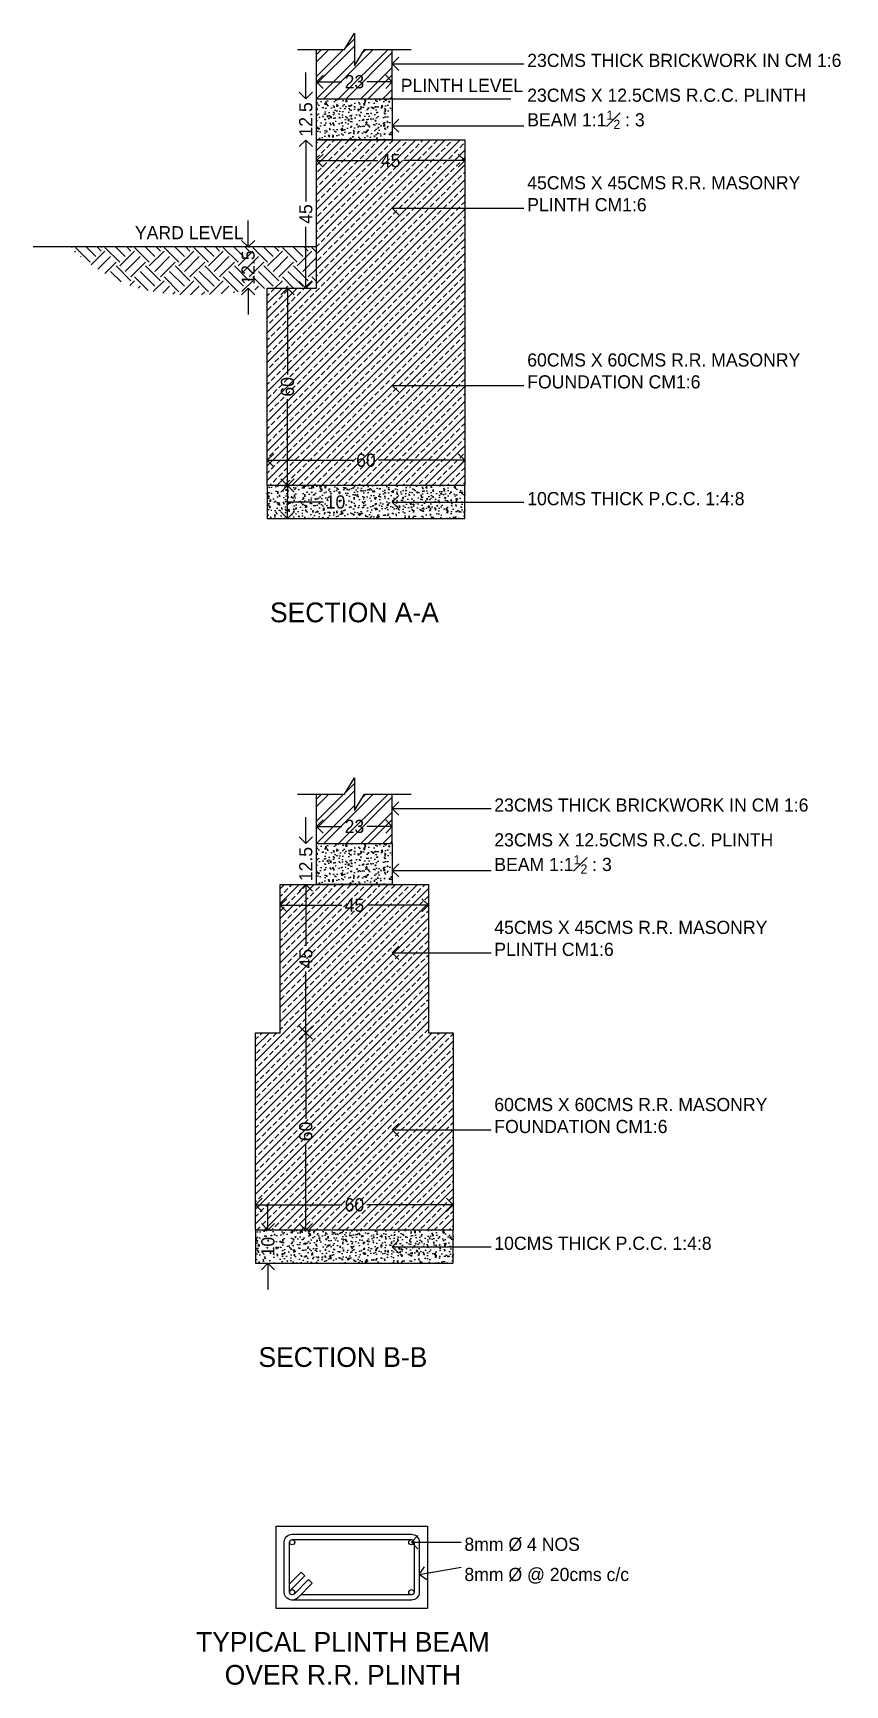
# Model space of a CAD drawing. Header units: metres. Extents: x -16 to 65907, y -5261 to 15511.
# Drawn here: x 33206 to 33453, y 14201 to 14703 of the extents above; entities that cross this region are included whole.
import ezdxf

# ---------------------------------------------------------------- set-up
doc = ezdxf.new("R2010")
doc.units = ezdxf.units.M
doc.header["$PDMODE"] = 67
doc.header["$PDSIZE"] = -5
doc.layers.get('0').update_dxf_attribs({"color": 6})
for name, color, linetype in [('BC-DIMENSION', 8, 'Continuous'), ('BC-HATCH', 8, 'Continuous'), ('BC-WHITECOLOR', 7, 'Continuous')]:
    doc.layers.add(name, color=color, linetype=linetype)
doc.styles.add('BC-1IN10-2', font='FreeSans.ttf', dxfattribs={"height": 4})
doc.dimstyles.new('BC-1IN10-2', dxfattribs={"dimtxt": 4, "dimasz": 4, "dimexe": 0.18, "dimexo": 0.0625, "dimgap": 1, "dimtad": 0, "dimtoh": 1, "dimzin": 12, "dimdsep": 46, "dimtxsty": 'BC-1IN10-2', "dimblk": 'OPEN90', "dimcen": 0.09, "dimse1": 1, "dimse2": 1, "dimclrd": 256, "dimclre": 256, "dimclrt": 7, "dimadec": 0, "dimazin": 0, "dimtfac": 1, "dimtdec": 1, "dimtofl": 0, "dimtmove": 1, "dimatfit": 3, "dimldrblk": 'OPEN90', "dimfxl": 1, "dimtolj": 1, "dimtzin": 0, "dimlwd": -1, "dimarcsym": 0})
pattern_1 = [(50, (0, 0), (3.64369338, -0.3187817), [0.381, -4.191]), (355, (0, 0), (-0.70485652, 3.82113286), [0.3048, -3.3528]), (100.451, (0.3036, -0.0266), (2.93885003, 3.50233376), [0.3238, -3.5618]), (46.1842, (0, 1.016), (5.4215808, -0.84084656), [0.5715, -6.2865]), (96.6356, (0.452, 0.946), (4.7480847, 4.9485111), [0.4857, -5.3427]), (351.184, (0, 1.016), (4.7480921, 4.9485024), [0.4572, -5.0292]), (21, (0.508, 0.762), (3.0322976, -2.04531037), [0.381, -4.191]), (326, (0.508, 0.762), (1.23604057, 3.68375932), [0.3048, -3.3528]), (71.4514, (0.7607, 0.5916), (4.2683298, 1.63845715), [0.3238, -3.5618]), (37.5, (0, 0), (0.061772065, 1.691100777), [0, -3.31216, 0, -3.4036, 0, -3.3655]), (7.5, (0, 0), (1.33639325, 2.0036115), [0, -1.94056, 0, -3.23596, 0, -1.2827]), (-32.5, (-1.1328, 0), (2.711811903, -0.11457488), [0, -1.27, 0, -3.9624, 0, -5.2578]), (-42.5, (-1.6408, 0), (2.96258363, 0.50852982), [0, -1.651, 0, -2.63144, 0, -3.7338])]

# ---------------------------------------------------------------- blocks, each defined once
blk = doc.blocks.new('_OPEN90')
at = {"color": 0, "linetype": 'ByBlock'}
for p, q in [((0, 0), (-1, 0)), ((-0.5, 0.5), (0, 0)), ((0, 0), (-0.5, -0.5))]:
    blk.add_line(p, q, dxfattribs=at)
blk = doc.blocks.new('*D1050')
at = {"layer": 'BC-DIMENSION', "linetype": 'Continuous'}
for p, q in [((33296.33, 14664.2), (33310.98, 14664.2)), ((33333.33, 14664.2), (33318.69, 14664.2))]:
    blk.add_line(p, q, dxfattribs=at)
at = {"layer": 'Defpoints', "color": 0}
for p in [(33292.33, 14670.46), (33337.33, 14670.46), (33337.33, 14664.2)]:
    blk.add_point(p, dxfattribs=at)
at = {"layer": 'BC-DIMENSION', "xscale": 4, "yscale": 4, "zscale": 4, "rotation": 180}
blk.add_blockref('_OPEN90', (33292.33, 14664.2), dxfattribs=at)
at = {"layer": 'BC-DIMENSION', "xscale": 4, "yscale": 4, "zscale": 4}
blk.add_blockref('_OPEN90', (33337.33, 14664.2), dxfattribs=at)
at = {"layer": 'BC-DIMENSION', "color": 7, "insert": (33314.83, 14664.2), "char_height": 4, "attachment_point": 5, "style": 'BC-1IN10-2'}
blk.add_mtext('\\A1;45', dxfattribs=at)
blk = doc.blocks.new('*D1051')
at = {"layer": 'BC-DIMENSION', "linetype": 'Continuous'}
for p, q in [((33289.08, 14666.46), (33289.08, 14651.82)), ((33289.08, 14629.46), (33289.08, 14644.11))]:
    blk.add_line(p, q, dxfattribs=at)
at = {"layer": 'Defpoints', "color": 0}
for p in [(33292.33, 14670.46), (33289.08, 14625.46), (33292.33, 14625.46)]:
    blk.add_point(p, dxfattribs=at)
at = {"layer": 'BC-DIMENSION', "xscale": 4, "yscale": 4, "zscale": 4}
for p, rotation in [((33289.08, 14670.46), 90), ((33289.08, 14625.46), 270)]:
    blk.add_blockref('_OPEN90', p, dxfattribs=dict(at, rotation=rotation))
at = {"layer": 'BC-DIMENSION', "color": 7, "insert": (33289.08, 14647.96), "char_height": 4, "attachment_point": 5, "rotation": 90, "style": 'BC-1IN10-2'}
blk.add_mtext('\\A1;45', dxfattribs=at)
blk = doc.blocks.new('*D1052')
at = {"layer": 'BC-DIMENSION', "linetype": 'Continuous'}
for p, q in [((33283.52, 14621.46), (33283.52, 14599.26)), ((33283.52, 14569.46), (33283.52, 14591.67))]:
    blk.add_line(p, q, dxfattribs=at)
at = {"layer": 'Defpoints', "color": 0}
for p in [(33277.33, 14625.46), (33277.33, 14565.46), (33283.52, 14565.46)]:
    blk.add_point(p, dxfattribs=at)
at = {"layer": 'BC-DIMENSION', "xscale": 4, "yscale": 4, "zscale": 4}
for p, rotation in [((33283.52, 14625.46), 90), ((33283.52, 14565.46), 270)]:
    blk.add_blockref('_OPEN90', p, dxfattribs=dict(at, rotation=rotation))
at = {"layer": 'BC-DIMENSION', "color": 7, "insert": (33283.52, 14595.46), "char_height": 4, "attachment_point": 5, "rotation": 90, "style": 'BC-1IN10-2'}
blk.add_mtext('\\A1;60', dxfattribs=at)
blk = doc.blocks.new('*D1053')
at = {"layer": 'BC-DIMENSION', "linetype": 'Continuous'}
for p, q in [((33281.33, 14573.15), (33303.53, 14573.15)), ((33333.33, 14573.15), (33311.13, 14573.15))]:
    blk.add_line(p, q, dxfattribs=at)
at = {"layer": 'Defpoints', "color": 0}
for p in [(33337.33, 14573.15), (33277.33, 14565.46), (33337.33, 14565.46)]:
    blk.add_point(p, dxfattribs=at)
at = {"layer": 'BC-DIMENSION', "xscale": 4, "yscale": 4, "zscale": 4, "rotation": 180}
blk.add_blockref('_OPEN90', (33277.33, 14573.15), dxfattribs=at)
at = {"layer": 'BC-DIMENSION', "xscale": 4, "yscale": 4, "zscale": 4}
blk.add_blockref('_OPEN90', (33337.33, 14573.15), dxfattribs=at)
at = {"layer": 'BC-DIMENSION', "color": 7, "insert": (33307.33, 14573.15), "char_height": 4, "attachment_point": 5, "style": 'BC-1IN10-2'}
blk.add_mtext('\\A1;60', dxfattribs=at)
blk = doc.blocks.new('*D1054')
at = {"layer": 'BC-DIMENSION', "linetype": 'Continuous'}
for p, q in [((33283.52, 14559.46), (33283.52, 14561.46)), ((33292.45, 14560.46), (33283.52, 14560.46)), ((33294.45, 14560.46), (33292.45, 14560.46))]:
    blk.add_line(p, q, dxfattribs=at)
at = {"layer": 'Defpoints', "color": 0}
for p in [(33277.33, 14565.46), (33283.52, 14565.46), (33277.33, 14555.46)]:
    blk.add_point(p, dxfattribs=at)
at = {"layer": 'BC-DIMENSION', "xscale": 4, "yscale": 4, "zscale": 4}
for p, rotation in [((33283.52, 14565.46), 90), ((33283.52, 14555.46), 270)]:
    blk.add_blockref('_OPEN90', p, dxfattribs=dict(at, rotation=rotation))
at = {"layer": 'BC-DIMENSION', "color": 7, "insert": (33298.09, 14560.46), "char_height": 4, "attachment_point": 5, "style": 'BC-1IN10-2'}
blk.add_mtext('\\A1;10', dxfattribs=at)
blk = doc.blocks.new('*D1055')
at = {"layer": 'BC-DIMENSION', "linetype": 'Continuous'}
for p, q in [((33289.08, 14686.96), (33289.08, 14690.96)), ((33289.08, 14666.46), (33289.08, 14662.46))]:
    blk.add_line(p, q, dxfattribs=at)
at = {"layer": 'Defpoints', "color": 0}
for p in [(33289.08, 14682.96), (33292.33, 14682.96), (33292.33, 14670.46)]:
    blk.add_point(p, dxfattribs=at)
at = {"layer": 'BC-DIMENSION', "xscale": 4, "yscale": 4, "zscale": 4}
for p, rotation in [((33289.08, 14682.96), 270), ((33289.08, 14670.46), 90)]:
    blk.add_blockref('_OPEN90', p, dxfattribs=dict(at, rotation=rotation))
at = {"layer": 'BC-DIMENSION', "color": 7, "insert": (33289.08, 14676.71), "char_height": 4, "attachment_point": 5, "rotation": 90, "style": 'BC-1IN10-2'}
blk.add_mtext('\\A1;12.5', dxfattribs=at)
blk = doc.blocks.new('*D1056')
at = {"layer": 'BC-DIMENSION', "linetype": 'Continuous'}
for p, q in [((33296.33, 14688.13), (33300.01, 14688.13)), ((33311.33, 14688.13), (33307.65, 14688.13))]:
    blk.add_line(p, q, dxfattribs=at)
at = {"layer": 'Defpoints', "color": 0}
for p in [(33292.33, 14688.13), (33292.33, 14682.96), (33315.33, 14682.96)]:
    blk.add_point(p, dxfattribs=at)
at = {"layer": 'BC-DIMENSION', "xscale": 4, "yscale": 4, "zscale": 4, "rotation": 180}
blk.add_blockref('_OPEN90', (33292.33, 14688.13), dxfattribs=at)
at = {"layer": 'BC-DIMENSION', "xscale": 4, "yscale": 4, "zscale": 4}
blk.add_blockref('_OPEN90', (33315.33, 14688.13), dxfattribs=at)
at = {"layer": 'BC-DIMENSION', "color": 7, "insert": (33303.83, 14688.13), "char_height": 4, "attachment_point": 5, "style": 'BC-1IN10-2'}
blk.add_mtext('\\A1;23', dxfattribs=at)
blk = doc.blocks.new('*D1057')
at = {"layer": 'BC-DIMENSION', "linetype": 'Continuous'}
for p, q in [((33285.33, 14437.94), (33299.98, 14437.94)), ((33322.33, 14437.94), (33307.69, 14437.94))]:
    blk.add_line(p, q, dxfattribs=at)
at = {"layer": 'Defpoints', "color": 0}
for p in [(33281.33, 14444.21), (33326.33, 14444.21), (33326.33, 14437.94)]:
    blk.add_point(p, dxfattribs=at)
at = {"layer": 'BC-DIMENSION', "xscale": 4, "yscale": 4, "zscale": 4, "rotation": 180}
blk.add_blockref('_OPEN90', (33281.33, 14437.94), dxfattribs=at)
at = {"layer": 'BC-DIMENSION', "xscale": 4, "yscale": 4, "zscale": 4}
blk.add_blockref('_OPEN90', (33326.33, 14437.94), dxfattribs=at)
at = {"layer": 'BC-DIMENSION', "color": 7, "insert": (33303.83, 14437.94), "char_height": 4, "attachment_point": 5, "style": 'BC-1IN10-2'}
blk.add_mtext('\\A1;45', dxfattribs=at)
blk = doc.blocks.new('*D1058')
at = {"layer": 'BC-DIMENSION', "linetype": 'Continuous'}
for p, q in [((33289.08, 14440.21), (33289.08, 14425.56)), ((33289.08, 14403.21), (33289.08, 14417.85))]:
    blk.add_line(p, q, dxfattribs=at)
at = {"layer": 'Defpoints', "color": 0}
for p in [(33292.33, 14444.21), (33289.08, 14399.21), (33292.33, 14399.21)]:
    blk.add_point(p, dxfattribs=at)
at = {"layer": 'BC-DIMENSION', "xscale": 4, "yscale": 4, "zscale": 4}
for p, rotation in [((33289.08, 14444.21), 90), ((33289.08, 14399.21), 270)]:
    blk.add_blockref('_OPEN90', p, dxfattribs=dict(at, rotation=rotation))
at = {"layer": 'BC-DIMENSION', "color": 7, "insert": (33289.08, 14421.71), "char_height": 4, "attachment_point": 5, "rotation": 90, "style": 'BC-1IN10-2'}
blk.add_mtext('\\A1;45', dxfattribs=at)
blk = doc.blocks.new('*D1059')
at = {"layer": 'BC-DIMENSION', "linetype": 'Continuous'}
for p, q in [((33289.08, 14395.21), (33289.08, 14373)), ((33289.08, 14343.21), (33289.08, 14365.41))]:
    blk.add_line(p, q, dxfattribs=at)
at = {"layer": 'Defpoints', "color": 0}
for p in [(33289.08, 14399.21), (33277.33, 14339.21), (33289.08, 14339.21)]:
    blk.add_point(p, dxfattribs=at)
at = {"layer": 'BC-DIMENSION', "xscale": 4, "yscale": 4, "zscale": 4}
for p, rotation in [((33289.08, 14399.21), 90), ((33289.08, 14339.21), 270)]:
    blk.add_blockref('_OPEN90', p, dxfattribs=dict(at, rotation=rotation))
at = {"layer": 'BC-DIMENSION', "color": 7, "insert": (33289.08, 14369.21), "char_height": 4, "attachment_point": 5, "rotation": 90, "style": 'BC-1IN10-2'}
blk.add_mtext('\\A1;60', dxfattribs=at)
blk = doc.blocks.new('*D1060')
at = {"layer": 'BC-DIMENSION', "linetype": 'Continuous'}
for p, q in [((33277.83, 14346.9), (33300.03, 14346.9)), ((33329.83, 14346.9), (33307.63, 14346.9))]:
    blk.add_line(p, q, dxfattribs=at)
at = {"layer": 'Defpoints', "color": 0}
for p in [(33333.83, 14346.9), (33273.83, 14339.21), (33333.83, 14339.21)]:
    blk.add_point(p, dxfattribs=at)
at = {"layer": 'BC-DIMENSION', "xscale": 4, "yscale": 4, "zscale": 4, "rotation": 180}
blk.add_blockref('_OPEN90', (33273.83, 14346.9), dxfattribs=at)
at = {"layer": 'BC-DIMENSION', "xscale": 4, "yscale": 4, "zscale": 4}
blk.add_blockref('_OPEN90', (33333.83, 14346.9), dxfattribs=at)
at = {"layer": 'BC-DIMENSION', "color": 7, "insert": (33303.83, 14346.9), "char_height": 4, "attachment_point": 5, "style": 'BC-1IN10-2'}
blk.add_mtext('\\A1;60', dxfattribs=at)
blk = doc.blocks.new('*D1061')
at = {"layer": 'BC-DIMENSION', "linetype": 'Continuous'}
for p, q in [((33277.58, 14343.21), (33277.58, 14347.21)), ((33277.58, 14325.21), (33277.58, 14321.21))]:
    blk.add_line(p, q, dxfattribs=at)
at = {"layer": 'Defpoints', "color": 0}
for p in [(33271.4, 14339.21), (33277.58, 14339.21), (33267.9, 14329.21)]:
    blk.add_point(p, dxfattribs=at)
at = {"layer": 'BC-DIMENSION', "xscale": 4, "yscale": 4, "zscale": 4}
for p, rotation in [((33277.58, 14339.21), 270), ((33277.58, 14329.21), 90)]:
    blk.add_blockref('_OPEN90', p, dxfattribs=dict(at, rotation=rotation))
at = {"layer": 'BC-DIMENSION', "color": 7, "insert": (33277.58, 14334.21), "char_height": 4, "attachment_point": 5, "rotation": 90, "style": 'BC-1IN10-2'}
blk.add_mtext('\\A1;10', dxfattribs=at)
blk = doc.blocks.new('*D1062')
at = {"layer": 'BC-DIMENSION', "linetype": 'Continuous'}
for p, q in [((33289.08, 14460.71), (33289.08, 14464.71)), ((33289.08, 14440.21), (33289.08, 14436.21))]:
    blk.add_line(p, q, dxfattribs=at)
at = {"layer": 'Defpoints', "color": 0}
for p in [(33289.08, 14456.71), (33292.33, 14456.71), (33292.33, 14444.21)]:
    blk.add_point(p, dxfattribs=at)
at = {"layer": 'BC-DIMENSION', "xscale": 4, "yscale": 4, "zscale": 4}
for p, rotation in [((33289.08, 14456.71), 270), ((33289.08, 14444.21), 90)]:
    blk.add_blockref('_OPEN90', p, dxfattribs=dict(at, rotation=rotation))
at = {"layer": 'BC-DIMENSION', "color": 7, "insert": (33289.08, 14450.46), "char_height": 4, "attachment_point": 5, "rotation": 90, "style": 'BC-1IN10-2'}
blk.add_mtext('\\A1;12.5', dxfattribs=at)
blk = doc.blocks.new('*D1063')
at = {"layer": 'BC-DIMENSION', "linetype": 'Continuous'}
for p, q in [((33296.33, 14461.87), (33300.01, 14461.87)), ((33311.33, 14461.87), (33307.65, 14461.87))]:
    blk.add_line(p, q, dxfattribs=at)
at = {"layer": 'Defpoints', "color": 0}
for p in [(33292.33, 14461.87), (33292.33, 14456.71), (33315.33, 14456.71)]:
    blk.add_point(p, dxfattribs=at)
at = {"layer": 'BC-DIMENSION', "xscale": 4, "yscale": 4, "zscale": 4, "rotation": 180}
blk.add_blockref('_OPEN90', (33292.33, 14461.87), dxfattribs=at)
at = {"layer": 'BC-DIMENSION', "xscale": 4, "yscale": 4, "zscale": 4}
blk.add_blockref('_OPEN90', (33315.33, 14461.87), dxfattribs=at)
at = {"layer": 'BC-DIMENSION', "color": 7, "insert": (33303.83, 14461.87), "char_height": 4, "attachment_point": 5, "style": 'BC-1IN10-2'}
blk.add_mtext('\\A1;23', dxfattribs=at)
blk = doc.blocks.new('*D1064')
at = {"layer": 'BC-DIMENSION', "linetype": 'Continuous'}
for p, q in [((33271.57, 14641.96), (33271.57, 14645.96)), ((33271.57, 14621.46), (33271.57, 14617.46))]:
    blk.add_line(p, q, dxfattribs=at)
at = {"layer": 'Defpoints', "color": 0}
for p in [(33271.57, 14637.96), (33277.33, 14637.96), (33277.33, 14625.46)]:
    blk.add_point(p, dxfattribs=at)
at = {"layer": 'BC-DIMENSION', "xscale": 4, "yscale": 4, "zscale": 4}
for p, rotation in [((33271.57, 14637.96), 270), ((33271.57, 14625.46), 90)]:
    blk.add_blockref('_OPEN90', p, dxfattribs=dict(at, rotation=rotation))
at = {"layer": 'BC-DIMENSION', "color": 7, "insert": (33271.57, 14631.71), "char_height": 4, "attachment_point": 5, "rotation": 90, "style": 'BC-1IN10-2'}
blk.add_mtext('\\A1;12.5', dxfattribs=at)

msp = doc.modelspace()

# ---------------------------------------------------------------- hatches: boundary and pattern name
at = {"layer": 'BC-HATCH', "linetype": 'Continuous'}
h = msp.add_hatch(dxfattribs=at)
h.set_pattern_fill('ANSI32', color=256, scale=0.5, style=0)
h.paths.add_polyline_path([(33315.332, 14682.964), (33315.332, 14697.964), (33306.843, 14697.964), (33303.832, 14692.964), (33303.832, 14682.964)])
h.paths.add_polyline_path([(33303.832, 14682.964), (33303.832, 14702.964), (33300.821, 14697.964), (33292.332, 14697.964), (33292.332, 14682.964)])
h = msp.add_hatch(dxfattribs=at)
h.set_pattern_fill('AR-CONC', color=256, scale=0.02, style=0)
h.set_pattern_definition(pattern_1)
h.paths.add_polyline_path([(33315.332, 14670.464), (33315.332, 14682.964), (33303.832, 14682.964), (33303.832, 14670.464)])
h.paths.add_polyline_path([(33303.832, 14670.464), (33303.832, 14682.964), (33292.332, 14682.964), (33292.332, 14670.464)])
h = msp.add_hatch(dxfattribs=at)
h.set_pattern_fill('ANSI33', color=256, scale=0.5, style=0)
h.paths.add_polyline_path([(33337.332, 14565.464), (33337.332, 14670.464), (33315.332, 14670.464), (33303.832, 14670.464), (33303.832, 14565.464)])
h.paths.add_polyline_path([(33303.832, 14565.464), (33303.832, 14670.464), (33292.332, 14670.464), (33292.332, 14625.464), (33277.332, 14625.464), (33277.332, 14565.464)])
h = msp.add_hatch(dxfattribs=at)
h.set_pattern_fill('EARTH', color=256, angle=45, style=0)
edge = h.paths.add_edge_path()
edge.add_line((33277.332, 14625.464), (33292.332, 14625.464))
edge.add_line((33292.332, 14625.464), (33292.332, 14637.964))
edge.add_line((33292.332, 14637.964), (33216.958, 14637.964))
edge.add_spline(control_points=[(33216.958, 14637.964), (33222.388, 14633.439), (33234.188, 14624.658), (33256.398, 14622.511), (33270.652, 14624.521), (33277.332, 14625.464)], knot_values=[0, 0, 0, 0, 20.7785453, 43.8099083, 64.1218311, 64.1218311, 64.1218311, 64.1218311], degree=3, periodic=0)
h = msp.add_hatch(dxfattribs=at)
h.set_pattern_fill('AR-CONC', color=256, scale=0.02, style=0)
h.set_pattern_definition(pattern_1)
h.paths.add_polyline_path([(33337.332, 14555.464), (33337.332, 14565.464), (33303.832, 14565.464), (33303.832, 14555.464)])
h.paths.add_polyline_path([(33303.832, 14555.464), (33303.832, 14565.464), (33277.332, 14565.464), (33277.332, 14555.464)])
h = msp.add_hatch(dxfattribs=at)
h.set_pattern_fill('ANSI32', color=256, scale=0.5, style=0)
h.set_pattern_definition([(45, (0, -226.2585), (-3.36759605, 3.36759605), []), (45, (2.245, -226.2585), (-3.36759605, 3.36759605), [])])
h.paths.add_polyline_path([(33315.332, 14456.705), (33315.332, 14471.705), (33306.843, 14471.705), (33303.832, 14466.705), (33303.832, 14456.705)])
h.paths.add_polyline_path([(33303.832, 14456.705), (33303.832, 14476.705), (33300.821, 14471.705), (33292.332, 14471.705), (33292.332, 14456.705)])
h = msp.add_hatch(dxfattribs=at)
h.set_pattern_fill('AR-CONC', color=256, scale=0.02, style=0)
h.set_pattern_definition([(50, (0, -226.2585), (3.64369338, -0.3187817), [0.381, -4.191]), (355, (0, -226.2585), (-0.70485652, 3.82113286), [0.3048, -3.3528]), (100.451, (0.3036, -226.285), (2.93885003, 3.50233376), [0.3238, -3.5618]), (46.1842, (0, -225.2425), (5.4215808, -0.84084656), [0.5715, -6.2865]), (96.6356, (0.452, -225.3126), (4.7480847, 4.9485111), [0.4857, -5.3427]), (351.184, (0, -225.2425), (4.7480921, 4.9485024), [0.4572, -5.0292]), (21, (0.508, -225.4965), (3.0322976, -2.04531037), [0.381, -4.191]), (326, (0.508, -225.4965), (1.23604057, 3.68375932), [0.3048, -3.3528]), (71.4514, (0.7607, -225.667), (4.2683298, 1.63845715), [0.3238, -3.5618]), (37.5, (0, -226.2585), (0.061772065, 1.691100777), [0, -3.31216, 0, -3.4036, 0, -3.3655]), (7.5, (0, -226.2585), (1.33639325, 2.0036115), [0, -1.94056, 0, -3.23596, 0, -1.2827]), (327.5, (-1.1328, -226.2585), (2.711811903, -0.11457488), [0, -1.27, 0, -3.9624, 0, -5.2578]), (317.5, (-1.6408, -226.2585), (2.96258363, 0.50852982), [0, -1.651, 0, -2.63144, 0, -3.7338])])
h.paths.add_polyline_path([(33315.332, 14444.205), (33315.332, 14456.705), (33303.832, 14456.705), (33303.832, 14444.205)])
h.paths.add_polyline_path([(33303.832, 14444.205), (33303.832, 14456.705), (33292.332, 14456.705), (33292.332, 14444.205)])
h = msp.add_hatch(dxfattribs=at)
h.set_pattern_fill('ANSI33', color=256, scale=0.5, style=0)
h.set_pattern_definition([(45, (0, 33.6027), (-2.24506403, 2.24506403), []), (45, (2.245, 33.6027), (-2.24506403, 2.24506403), [1.5875, -0.79375])])
h.paths.add_polyline_path([(33333.832, 14339.205), (33333.832, 14399.205), (33326.332, 14399.205), (33326.332, 14444.205), (33315.332, 14444.205), (33303.832, 14444.205), (33303.832, 14339.205)])
h.paths.add_polyline_path([(33303.832, 14339.205), (33303.832, 14444.205), (33292.332, 14444.205), (33281.332, 14444.205), (33281.332, 14399.205), (33273.832, 14399.205), (33273.832, 14339.205)])
h.paths.add_polyline_path([(33300.034, 14349.959), (33307.63, 14349.959), (33307.63, 14343.832), (33300.034, 14343.832)], flags=9)
h.paths.add_polyline_path([(33299.976, 14441), (33307.688, 14441), (33307.688, 14434.873), (33299.976, 14434.873)], flags=9)
h.paths.add_polyline_path([(33300.034, 14349.959), (33307.63, 14349.959), (33307.63, 14343.832), (33300.034, 14343.832)], flags=24)
h.paths.add_polyline_path([(33299.976, 14441), (33307.688, 14441), (33307.688, 14434.873), (33299.976, 14434.873)], flags=24)
h.paths.add_polyline_path([(33286.013, 14365.407), (33286.013, 14373.004), (33292.139, 14373.004), (33292.139, 14365.407)], flags=24)
h.paths.add_polyline_path([(33286.013, 14417.849), (33286.013, 14425.561), (33292.139, 14425.561), (33292.139, 14417.849)], flags=24)
h = msp.add_hatch(dxfattribs=at)
h.set_pattern_fill('AR-CONC', color=256, scale=0.02, style=0)
h.set_pattern_definition([(50, (-3.5, -226.2585), (3.64369338, -0.3187817), [0.381, -4.191]), (355, (-3.5, -226.2585), (-0.70485652, 3.82113286), [0.3048, -3.3528]), (100.451, (-3.1964, -226.285), (2.93885003, 3.50233376), [0.3238, -3.5618]), (46.1842, (-3.5, -225.2425), (5.4215808, -0.84084656), [0.5715, -6.2865]), (96.6356, (-3.048, -225.3126), (4.7480847, 4.9485111), [0.4857, -5.3427]), (351.184, (-3.5, -225.2425), (4.7480921, 4.9485024), [0.4572, -5.0292]), (21, (-2.992, -225.4965), (3.0322976, -2.04531037), [0.381, -4.191]), (326, (-2.992, -225.4965), (1.23604057, 3.68375932), [0.3048, -3.3528]), (71.4514, (-2.7393, -225.667), (4.2683298, 1.63845715), [0.3238, -3.5618]), (37.5, (-3.5, -226.2585), (0.061772065, 1.691100777), [0, -3.31216, 0, -3.4036, 0, -3.3655]), (7.5, (-3.5, -226.2585), (1.33639325, 2.0036115), [0, -1.94056, 0, -3.23596, 0, -1.2827]), (327.5, (-4.6328, -226.2585), (2.711811903, -0.11457488), [0, -1.27, 0, -3.9624, 0, -5.2578]), (317.5, (-5.1408, -226.2585), (2.96258363, 0.50852982), [0, -1.651, 0, -2.63144, 0, -3.7338])])
h.paths.add_polyline_path([(33333.832, 14329.205), (33333.832, 14339.205), (33300.332, 14339.205), (33300.332, 14329.205)])
h.paths.add_polyline_path([(33300.332, 14329.205), (33300.332, 14339.205), (33273.832, 14339.205), (33273.832, 14329.205)])

# ---------------------------------------------------------------- linework, layer by layer
at = {"layer": 'BC-WHITECOLOR', "linetype": 'Continuous'}
for p, q in [((33300.821, 14697.964), (33303.832, 14702.964)), ((33303.832, 14702.964), (33303.832, 14692.964)), ((33286.582, 14697.964), (33300.821, 14697.964)), ((33292.332, 14682.964), (33292.332, 14697.964)), ((33303.832, 14692.964), (33306.843, 14697.964)), ((33306.843, 14697.964), (33321.082, 14697.964)), ((33315.332, 14682.964), (33315.332, 14697.964)), ((33315.332, 14682.964), (33351.298, 14682.964)), ((33292.332, 14637.964), (33206.238, 14637.964)), ((33277.332, 14565.464), (33277.332, 14555.464)), ((33337.332, 14555.464), (33337.332, 14565.464)), ((33277.332, 14555.464), (33337.332, 14555.464)), ((33300.821, 14471.705), (33303.832, 14476.705)), ((33303.832, 14476.705), (33303.832, 14466.705)), ((33286.582, 14471.705), (33300.821, 14471.705)), ((33292.332, 14456.705), (33292.332, 14471.705)), ((33303.832, 14466.705), (33306.843, 14471.705)), ((33306.843, 14471.705), (33321.082, 14471.705)), ((33315.332, 14456.705), (33315.332, 14471.705)), ((33273.832, 14339.205), (33273.832, 14329.205)), ((33333.832, 14329.205), (33333.832, 14339.205)), ((33273.832, 14329.205), (33333.832, 14329.205)), ((33284.126, 14231.799), (33287.65, 14235.323)), ((33288.782, 14234.191), (33287.65, 14235.323)), ((33284.361, 14229.77), (33288.782, 14234.191)), ((33285.492, 14228.639), (33289.913, 14233.06)), ((33286.623, 14227.507), (33291.045, 14231.929)), ((33291.045, 14231.929), (33289.913, 14233.06))]:
    msp.add_line(p, q, dxfattribs=at)
for points in [[(33292.332, 14670.464), (33292.332, 14682.964), (33315.332, 14682.964), (33315.332, 14670.464)], [(33337.332, 14565.464), (33277.332, 14565.464), (33277.332, 14625.464), (33292.332, 14625.464), (33292.332, 14670.464), (33337.332, 14670.464)], [(33292.332, 14444.205), (33292.332, 14456.705), (33315.332, 14456.705), (33315.332, 14444.205)], [(33281.332, 14444.205), (33326.332, 14444.205), (33326.332, 14399.205), (33333.832, 14399.205), (33333.832, 14339.205), (33273.832, 14339.205), (33273.832, 14399.205), (33281.332, 14399.205)], [(33280.026, 14224.304), (33280.026, 14249.304), (33326.026, 14249.304), (33326.026, 14224.304)]]:
    msp.add_lwpolyline(points, close=True, dxfattribs=at)
for points in [[(33286.623, 14227.507, -0.6681786), (33282.526, 14229.204), (33282.526, 14244.404, -0.4142136), (33284.926, 14246.804), (33321.126, 14246.804, -0.4142136), (33323.526, 14244.404), (33323.526, 14229.204, -0.4142136), (33321.126, 14226.804), (33284.926, 14226.804)], [(33284.926, 14228.404, -0.4142136), (33284.126, 14229.204), (33284.126, 14244.404, -0.4142136), (33284.926, 14245.204), (33321.126, 14245.204, -0.4142136), (33321.926, 14244.404), (33321.926, 14229.204, -0.4142136), (33321.126, 14228.404), (33287.52, 14228.404)]]:
    msp.add_lwpolyline(points, format="xyb", dxfattribs=at)
for centre in [(33284.926, 14244.404), (33321.126, 14244.404), (33284.926, 14229.204), (33321.126, 14229.204)]:
    msp.add_circle(centre, 0.8, dxfattribs=at)

# ---------------------------------------------------------------- texts
at = {"layer": 'BC-DIMENSION', "color": 7, "linetype": 'Continuous', "style": 'BC-1IN10-2'}
for s, insert, char_height, width, attachment_point in [('{23CMS THICK BRICKWORK IN CM 1:6}', (33356.313, 14692.596), 4, 100, 7), ('{\\A1;23CMS X 12.5CMS R.C.C. PLINTH BEAM 1:1{\\H0.7x;\\S1#2;} : 3}', (33356.313, 14673.804), 4, 100, 7), ('{45CMS X 45CMS R.R. MASONRY PLINTH CM1:6}', (33356.313, 14648.748), 4, 100, 7), ('{60CMS X 60CMS R.R. MASONRY FOUNDATION CM1:6}', (33356.313, 14594.916), 4, 100, 7), ('{10CMS THICK P.C.C. 1:4:8}', (33356.313, 14559.437), 4, 100, 7), ('{SECTION A-A}', (33303.832, 14526.879), 6, 100, 5), ('{23CMS THICK BRICKWORK IN CM 1:6}', (33346.313, 14466.337), 4, 100, 7), ('{\\A1;23CMS X 12.5CMS R.C.C. PLINTH BEAM 1:1{\\H0.7x;\\S1#2;} : 3}', (33346.313, 14447.545), 4, 100, 7), ('{45CMS X 45CMS R.R. MASONRY PLINTH CM1:6}', (33346.313, 14422.489), 4, 100, 7), ('{60CMS X 60CMS R.R. MASONRY FOUNDATION CM1:6}', (33346.313, 14368.658), 4, 100, 7), ('{10CMS THICK P.C.C. 1:4:8}', (33346.313, 14333.178), 4, 100, 7), ('{SECTION B-B}', (33300.332, 14300.62), 6, 100, 5), ('{8mm Ø 4 NOS}', (33337.234, 14241.627), 4, 61.97512, 7), ('{8mm Ø @ 20cms c/c}', (33337.234, 14231.804), 4, 61.97512, 7), ('{TYPICAL PLINTH BEAM OVER R.R. PLINTH}', (33300.332, 14209.069), 6, 100, 5)]:
    msp.add_mtext(s, dxfattribs=dict(at, insert=insert, char_height=char_height, width=width, attachment_point=attachment_point))
at = {"layer": 'BC-DIMENSION', "linetype": 'Continuous', "char_height": 4, "attachment_point": 1, "style": 'BC-1IN10-2'}
for s, insert, width in [('{PLINTH LEVEL}', (33317.897, 14689.054), 40.40975), ('{YARD LEVEL}', (33237.173, 14644.305), 35.54407)]:
    msp.add_mtext(s, dxfattribs=dict(at, insert=insert, width=width))

# ---------------------------------------------------------------- dimensions: what is measured, and where the dimension line sits
at = {"layer": 'BC-DIMENSION', "linetype": 'Continuous'}
for base, p1, p2, picture, middle in [((33289.076, 14682.964), (33292.332, 14670.464), (33292.332, 14682.964), '*D1055', (33289.076, 14676.714)), ((33289.076, 14625.464), (33292.332, 14670.464), (33292.332, 14625.464), '*D1051', (33289.076, 14647.964)), ((33283.517, 14565.464), (33277.332, 14625.464), (33277.332, 14565.464), '*D1052', (33283.517, 14595.464)), ((33283.517, 14565.464), (33277.332, 14555.464), (33277.332, 14565.464), '*D1054', (33295.449, 14560.464)), ((33289.076, 14456.705), (33292.332, 14444.205), (33292.332, 14456.705), '*D1062', (33289.076, 14450.455)), ((33289.076, 14399.205), (33292.332, 14444.205), (33292.332, 14399.205), '*D1058', (33289.076, 14421.705)), ((33289.076, 14339.205), (33289.076, 14399.205), (33277.332, 14339.205), '*D1059', (33289.076, 14369.205)), ((33277.582, 14339.205), (33267.897, 14329.205), (33271.397, 14339.205), '*D1061', (33277.582, 14334.205))]:
    dim = msp.add_linear_dim(base=base, p1=p1, p2=p2, angle=90, dimstyle='BC-1IN10-2', dxfattribs=at)
    dim.commit()
    dim.dimension.update_dxf_attribs({"geometry": picture, "text_midpoint": middle})
for base, p1, p2, picture, middle in [((33292.332, 14688.127), (33315.332, 14682.964), (33292.332, 14682.964), '*D1056', (33303.832, 14688.127)), ((33337.332, 14664.195), (33292.332, 14670.464), (33337.332, 14670.464), '*D1050', (33314.832, 14664.195)), ((33337.332, 14573.154), (33277.332, 14565.464), (33337.332, 14565.464), '*D1053', (33307.332, 14573.154)), ((33292.332, 14461.868), (33315.332, 14456.705), (33292.332, 14456.705), '*D1063', (33303.832, 14461.868)), ((33326.332, 14437.937), (33281.332, 14444.205), (33326.332, 14444.205), '*D1057', (33303.832, 14437.937)), ((33333.832, 14346.896), (33273.832, 14339.205), (33333.832, 14339.205), '*D1060', (33303.832, 14346.896))]:
    dim = msp.add_linear_dim(base=base, p1=p1, p2=p2, dimstyle='BC-1IN10-2', dxfattribs=at)
    dim.commit()
    dim.dimension.update_dxf_attribs({"geometry": picture, "text_midpoint": middle})
dim = msp.add_linear_dim(base=(33271.566, 14637.964), p1=(33277.332, 14625.464), p2=(33277.332, 14637.964), angle=90, dimstyle='BC-1IN10-2', override={"dimlfac": 1}, dxfattribs=at)
dim.commit()
dim.dimension.update_dxf_attribs({"geometry": '*D1064', "text_midpoint": (33271.566, 14631.714)})

# ---------------------------------------------------------------- leaders
at = {"layer": 'BC-DIMENSION', "linetype": 'Continuous', "annotation_type": 0, "has_hookline": 1, "hookline_direction": 0}
for points, text_width in [([(33315.332, 14693.596), (33355.313, 14693.596)], 96.483), ([(33315.332, 14674.804), (33355.313, 14674.804)], 84.905), ([(33315.332, 14649.748), (33355.313, 14649.748)], 83.841), ([(33315.332, 14595.916), (33355.313, 14595.916)], 83.759), ([(33315.332, 14560.437), (33355.313, 14560.437)], 65.542), ([(33315.332, 14467.337), (33345.313, 14467.337)], 96.483), ([(33315.332, 14448.545), (33345.313, 14448.545)], 84.905), ([(33315.332, 14423.489), (33345.313, 14423.489)], 83.841), ([(33315.332, 14369.658), (33345.313, 14369.658)], 83.759), ([(33315.332, 14334.178), (33345.313, 14334.178)], 65.542)]:
    msp.add_leader(points, dimstyle='BC-1IN10-2', override={"dimtad": 0}, dxfattribs=dict(at, text_width=text_width))
at = {"layer": 'BC-DIMENSION', "linetype": 'Continuous'}
msp.add_leader([(33321.126, 14244.404), (33336.234, 14244.404)], dimstyle='BC-1IN10-2', dxfattribs=at)
at = {"layer": 'BC-DIMENSION', "linetype": 'Continuous', "annotation_type": 0, "has_hookline": 1, "hookline_direction": 0, "text_width": 50.096}
msp.add_leader([(33323.526, 14234.582), (33336.234, 14236.804)], dimstyle='BC-1IN10-2', dxfattribs=at)

doc.saveas('drawing.dxf')
